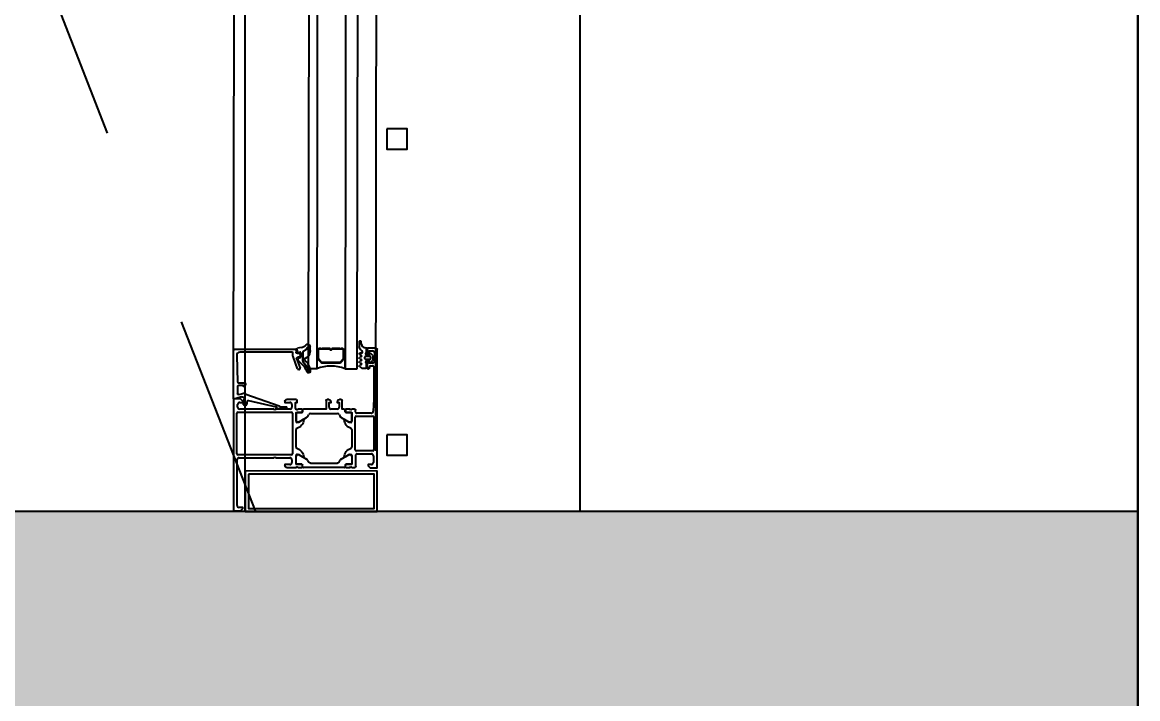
# Model space of a CAD drawing. Header units: metres. Extents: x 493 to 630, y -132 to -15.
# Drawn here: x 570.395 to 570.945, y -86.497 to -86.163 of the extents above; entities that cross this region are included whole.
import ezdxf

# ---------------------------------------------------------------- set-up
doc = ezdxf.new("R2010")
doc.units = ezdxf.units.M
doc.header["$MEASUREMENT"] = 0
doc.header["$PDMODE"] = 3
doc.linetypes.add('HIDDEN2', pattern=[0.1875, 0.125, -0.0625])
for name, color, linetype in [('a_caramida', 2, 'Continuous'), ('a_cote_50', 9, 'Continuous'), ('a_pereti_hasuri', 253, 'Continuous'), ('a_punctat', 40, 'HIDDEN2'), ('a_sticla', 4, 'Continuous'), ('a_tamplarie_ferestre', 6, 'Continuous'), ('a_vederi', 74, 'Continuous'), ('a_vederi subtiri', 124, 'Continuous')]:
    doc.layers.add(name, color=color, linetype=linetype)
doc.styles.get("Standard").update_dxf_attribs({"font": 'ARIALN.TTF'})
doc.dimstyles.new('50 cote', dxfattribs={"dimtxt": 0.09, "dimasz": 0.06, "dimexe": 0, "dimexo": 0, "dimgap": 0.018, "dimtad": 1, "dimdec": 1, "dimlfac": 100, "dimrnd": 0.5, "dimdsep": 46, "dimtxsty": 'Standard', "dimblk": 'OBLIQUE', "dimcen": 0.00045, "dimclrd": 256, "dimclrt": 4, "dimadec": 1, "dimazin": 0, "dimtfac": 1, "dimtdec": 1, "dimtix": 1, "dimtofl": 0, "dimtmove": 0, "dimatfit": 3, "dimldrblk": 'OBLIQUE', "dimfxl": 0, "dimtolj": 1, "dimtzin": 0, "dimarcsym": 0})

# ---------------------------------------------------------------- blocks, each defined once
blk = doc.blocks.new('_Oblique')
at = {"color": 0, "linetype": 'ByBlock', "lineweight": -2}
blk.add_line((-0.5, -0.5), (0.5, 0.5), dxfattribs=at)
blk = doc.blocks.new('*D164')
at = {"layer": 'a_cote_50', "lineweight": -2, "ltscale": 0.3}
blk.add_line((570.1486307733771, -88.56458062453586), (570.1486307733771, -86.40458062453587), dxfattribs=at)
at = {"layer": 'Defpoints', "color": 0, "ltscale": 0.3}
for p in [(570.1486307733771, -86.40458062453587), (570.4403166750778, -86.40458062453587), (570.4403166750778, -88.56458062453586)]:
    blk.add_point(p, dxfattribs=at)
at = {"layer": 'a_cote_50', "lineweight": -2, "ltscale": 0.3, "xscale": 0.06, "yscale": 0.06, "zscale": 0.06}
for p, rotation in [((570.1486307733771, -86.40458062453587), 90), ((570.1486307733771, -88.56458062453586), 270)]:
    blk.add_blockref('_Oblique', p, dxfattribs=dict(at, rotation=rotation))
at = {"layer": 'a_cote_50', "color": 4, "ltscale": 0.3, "insert": (570.0846792044821, -87.48458062453601), "char_height": 0.09, "attachment_point": 5, "rotation": 90}
blk.add_mtext('\\A1;216', dxfattribs=at)
blk = doc.blocks.new('*D165')
at = {"layer": 'a_cote_50', "lineweight": -2, "ltscale": 0.3}
blk.add_line((570.1486307733767, -86.40458062453587), (570.1486307733767, -85.25458062453586), dxfattribs=at)
at = {"layer": 'Defpoints', "color": 0, "ltscale": 0.3}
for p in [(570.1486307733767, -85.25458062453586), (570.4403166750778, -85.25458062453586), (570.4403166750778, -86.40458062453587)]:
    blk.add_point(p, dxfattribs=at)
at = {"layer": 'a_cote_50', "lineweight": -2, "ltscale": 0.3, "xscale": 0.06, "yscale": 0.06, "zscale": 0.06}
for p, rotation in [((570.1486307733767, -85.25458062453586), 90), ((570.1486307733767, -86.40458062453587), 270)]:
    blk.add_blockref('_Oblique', p, dxfattribs=dict(at, rotation=rotation))
at = {"layer": 'a_cote_50', "color": 4, "ltscale": 0.3, "char_height": 0.09, "attachment_point": 5, "rotation": 90}
for s, insert in [('\\A1;115', (570.0846792044816, -85.829580624536)), ('\\A1;80', (570.2125823422715, -85.829580624536))]:
    blk.add_mtext(s, dxfattribs=dict(at, insert=insert))
blk = doc.blocks.new('__4FAFA3F2_FC5C_44BB_A64D_ECB77A95FE74_')
at = {"layer": 'a_vederi subtiri'}
for p, q in [((-124.3562511024065, 71.49999999985448), (-123.2625011026394, 71.49999999985448)), ((-123.2625011026394, 71.49999999985448), (-123.0437511024065, 71.25)), ((-123.0437511024065, 71.25), (-122.8250011026394, 71.49999999985448)), ((-122.8250011026394, 71.49999999985448), (-118.8896831609309, 71.49999999985448)), ((-118.010319044115, 71.49999999985448), (-114.0750011026394, 71.49999999985448)), ((-114.0750011026394, 71.49999999985448), (-113.8562511026394, 71.25)), ((-113.8562511026394, 71.25), (-113.6375011026394, 71.49999999985448)), ((-113.6375011026394, 71.49999999985448), (-112.5437511026394, 71.49999999985448)), ((-125.4500011026394, 66.99999999985448), (-125.4500011026394, 70.99999999988358)), ((-125.4500011026394, 61.49999999988358), (-125.4500011026394, 66.99999999985448)), ((-125.0125011026394, 70.99999999988358), (-125.0125011026394, 66.99999999985448)), ((-125.0125011026394, 66.81066017167177), (-125.0125011026394, 70.74999999985448)), ((-125.0125011026394, 66.99999999985448), (-125.0125011026394, 66.81066017167177)), ((-124.8202899277676, 66.28033008577768), (-123.4547122775111, 64.71966991398949)), ((-123.4547122775111, 64.71966991398949), (-124.8202899277676, 66.28033008577768)), ((-124.6975011024624, 66.81066017167177), (-124.6975011024624, 70.74999999985448)), ((-123.2319736413192, 64.97422835521866), (-124.5975512915757, 66.53488852712326)), ((-124.3562511024065, 71.13999999989755), (-119.0254425092135, 71.13999999989755)), ((-117.8745596958324, 71.13999999989755), (-112.5437511026394, 71.13999999989755)), ((-112.3024509134702, 66.53488852712326), (-113.6680285637267, 64.97422835521866)), ((-113.4452899277676, 64.71966991398949), (-112.0797122775111, 66.28033008577768)), ((-112.0797122775111, 66.28033008577768), (-113.4452899277676, 64.71966991398949)), ((-112.2025011025835, 70.74999999985448), (-112.2025011025835, 66.81066017167177)), ((-111.8875011026394, 66.99999999985448), (-111.8875011026394, 70.99999999988358)), ((-111.8875011026394, 70.74999999985448), (-111.8875011026394, 66.81066017167177)), ((-111.8875011026394, 66.81066017167177), (-111.8875011026394, 66.99999999985448)), ((-111.4500011026394, 70.99999999988358), (-111.4500011026394, 66.99999999985448)), ((-111.4500011026394, 66.99999999985448), (-111.4500011026394, 61.49999999988358)), ((-113.9093287528958, 64.85999999986961), (-122.9906734523829, 64.85999999986961)), ((-122.9906734523829, 64.49999999985448), (-113.9093287528958, 64.49999999985448)), ((-113.9093287528958, 64.49999999985448), (-122.9906734523829, 64.49999999985448))]:
    blk.add_line(p, q, dxfattribs=at)
at = {"layer": 'a_vederi subtiri', "extrusion": (2e-16, 2.000000000000001e-16, -1)}
for centre, radius, start, end in [((124.3060278883204, 70.79394531238358), 0.707838677237907, 356.4405713952564, 85.93127893733272), ((118.4500011026394, 71.76164062495809), 0.5116406250000021, 210.7555134559261, 329.2444865440739), ((112.5939743169583, 70.79394531238358), 0.7078386772379076, 94.06872106266727, 183.5594286047437), ((125.2312511026394, 71.02929687488358), 0.2207031249999999, 352.3718503293429, 187.6281496706571), ((125.2312511026394, 66.97070312485448), 0.2207031249999999, 172.371850329343, 7.628149670657059), ((125.2312511026394, 66.97070312485448), 0.2207031249999999, 172.371850329343, 7.628149670657059), ((124.2048949212767, 66.80336917506065), 0.8076390920070746, 319.6379859252439, 0.5172471456179616), ((124.2048949212767, 66.80336917506065), 0.8076390920070561, 319.6379859252439, 0.5172471456179616), ((124.3301350313704, 70.77285156247672), 0.3680761121636999, 356.4405713952564, 85.93127893733272), ((124.2775458882097, 66.80686885336763), 0.4199723278436767, 319.6379859252439, 0.5172471456179616), ((118.4500011026394, 71.67726562483585), 0.7872656250000108, 223.0350141754325, 316.9649858245675), ((112.5698671741411, 70.77285156247672), 0.3680761121637185, 94.06872106266727, 183.5594286047437), ((112.622456317069, 66.80686885336763), 0.4199723278436483, 179.4827528543821, 220.362014074756), ((112.695107284002, 66.80336917506065), 0.8076390920070647, 179.4827528543821, 220.362014074756), ((112.695107284002, 66.80336917506065), 0.8076390920070755, 179.4827528543821, 220.362014074756), ((111.6687511026394, 71.02929687488358), 0.2207031249999999, 352.3718503293429, 187.6281496706571), ((111.6687511026394, 66.97070312485448), 0.2207031249999999, 172.371850329343, 7.628149670657059), ((111.6687511026394, 66.97070312485448), 0.2207031249999999, 172.371850329343, 7.628149670657059), ((118.4500011026394, 44.30178832099773), 18.56821167883212, 67.85273984560007, 112.1472601544), ((122.9823408846278, 65.11756334116217), 0.617619552900235, 270.7730251426407, 319.8915003898574), ((122.9823408846278, 65.11756334116217), 0.617619552900235, 270.7730251426407, 319.8915003898574), ((122.9863405169453, 65.18113293728675), 0.3211621675081091, 270.7730251426407, 319.8915003898574), ((113.9136616881005, 65.18113293728675), 0.3211621675081109, 220.1084996101426, 269.2269748573593), ((113.917661320651, 65.11756334116217), 0.6176195529002321, 220.1084996101426, 269.2269748573593), ((113.917661320651, 65.11756334116217), 0.6176195529002375, 220.1084996101426, 269.2269748573593)]:
    blk.add_arc(centre, radius, start, end, dxfattribs=at)
blk = doc.blocks.new('tampalrie subsol')
at = {"layer": 'a_punctat', "ltscale": 0.5}
blk.add_lwpolyline([(570.5103300382887, -86.40423409340363), (570.2991693381542, -85.86456076711993, -0.07721391579034764), (570.5005693101019, -85.8302091510322)], format="xyb", dxfattribs=at)
at = {"layer": 'a_sticla'}
for points in [[(570.5365417500075, -86.33421448095751), (570.5372480330961, -85.85465865431166), (570.5412480330892, -85.85465842072114), (570.5405417500006, -86.33421424736721)], [(570.5605417499664, -86.3342130794139), (570.5612480330552, -85.85465725276896), (570.5552480330654, -85.85465760315395), (570.5545417499768, -86.3342134297998)]]:
    blk.add_lwpolyline(points, close=True, dxfattribs=at)
at = {"layer": 'a_tamplarie_ferestre', "extrusion": (-1.499999997442286e-15, 8.759648353318439e-20, -1)}
blk.add_line((570.4995638578658, -86.3490698716951), (570.4995652635376, -86.32499918360296), dxfattribs=at)
for points in [[(-570.5000283426602, -86.32449921255196), (-570.5298328779629, -86.32451033784653)], [(-570.5310439586802, -86.33418148176045), (-570.5288628511246, -86.32819118524029)], [(-570.5303328487635, -86.32501036513739), (-570.530332790366, -86.32601036322777)], [(-570.5308327611662, -86.32651039242583), (-570.5318327573498, -86.32651045082324)], [(-570.5318326405547, -86.32851044700581), (-570.5310766438519, -86.32851040285735)], [(-570.5323327281502, -86.3270104781142), (-570.5323326697527, -86.32801047620549)], [(-570.53060655826, -86.32918143753218), (-570.5323026456874, -86.3338393574061)], [(-570.5318327942769, -86.33451043367305), (-570.5315137551706, -86.33451041504193)], [(-570.5015272657496, -86.34288359986445), (-570.5015270641628, -86.34641109714929)], [(-570.5050584805281, -86.34261518606357), (-570.5044272539205, -86.34298377055157), (-570.5044272884822, -86.34238377017121), (-570.5020272938746, -86.34238363192529)], [(-570.5035162725933, -86.34807739082888), (-570.5008975310443, -86.3487842445949)], [(-570.5021564610071, -86.34689408983834), (-570.5040957461092, -86.34637458028422)], [(-570.5045195405772, -86.35197494888999), (-570.5047712309965, -86.3491305492661)], [(-570.5055576624616, -86.35208381788757), (-570.5046191455303, -86.3520837630804)], [(-570.5236959159101, -86.353894264954), (-570.5204058912595, -86.35389407282426)], [(-570.5255246288418, -86.35349436259006), (-570.5244052789749, -86.35349429696899)]]:
    blk.add_lwpolyline(points, dxfattribs=at)
for points in [[(-570.5288326768148, -86.3280200893245), (-570.5288327649841, -86.32651027563159, -0.4142048407650049), (-570.528332794184, -86.32601024643273), (-570.5025932493054, -86.325999358524, -0.426752481241578), (-570.5010951614055, -86.3275632683108), (-570.5015079155129, -86.34060499304715, -0.4017347394656232), (-570.5020074298318, -86.34108363247836), (-570.504839565803, -86.34108379786849)], [(-570.5055446217497, -86.34676290952476), (-570.5219470845277, -86.35240838248947, -0.1989123673822696), (-570.5233612638791, -86.35299425151325), (-570.5255246580398, -86.35299437785037)], [(-570.5203388017483, -86.35371992288245), (-570.520719566812, -86.35337538362833, -0.4930404387425781), (-570.5207610127991, -86.3530607347964), (-570.5070110142301, -86.35006237957955, -0.637079024899166), (-570.5061593578122, -86.35037231208506), (-570.506055781766, -86.35162742595824)]]:
    blk.add_lwpolyline(points, format="xyb", dxfattribs=at)
at = {"layer": 'a_tamplarie_ferestre', "extrusion": (-2.000510598935577e-16, 2.000116828503526e-16, -1)}
for points in [[(-570.565332949993, -86.32458309862946), (-570.565332874075, -86.32588311693829)], [(-570.5675296299514, -86.38138321336831), (-570.5658296330062, -86.38138311409242), (-570.5658295979672, -86.3819831201952), (-570.5669295322017, -86.38308319053024), (-570.570329533798, -86.38308338908237), (-570.5703329500608, -86.32458339061773)], [(-570.5658328448771, -86.32638311561848), (-570.5663328448763, -86.32638314481736), (-570.566332903274, -86.32538314481863), (-570.5680329002194, -86.32538324409441)], [(-570.5698329792735, -86.32408336142024), (-570.5658329791911, -86.3240831278296)], [(-570.5690328419391, -86.32638330249088), (-570.5690326083467, -86.3303833330016)], [(-570.5653325820886, -86.33088308641155), (-570.5653324185741, -86.33368310471727)], [(-570.5680325498333, -86.33138324408404), (-570.5663325528881, -86.33138314480826), (-570.5663326112856, -86.33038314481044), (-570.5658326112865, -86.33038311561157)], [(-570.5665324155202, -86.33368317479429), (-570.5665324447191, -86.3331831747951)], [(-570.567032473917, -86.33268320399523), (-570.5682324784925, -86.3326832740727)], [(-570.5687324494121, -86.3331833032702), (-570.5687315208897, -86.34908329713974), (-570.5683850520613, -86.35514031236303)], [(-570.5658323893743, -86.33418313391556), (-570.5660323863223, -86.33418314559495)], [(-570.5025633084899, -86.35076999803633), (-570.5040637660122, -86.35077008565943), (-570.5040638010494, -86.35017011007452), (-570.5029638899401, -86.34907007024995), (-570.4995638578663, -86.349069871696), (-570.4995490336502, -86.40422419135999), (-570.5029490352064, -86.40422438991212), (-570.5040490976756, -86.40312447856539), (-570.5040491327146, -86.40252447246294), (-570.5022491222754, -86.40252436734662)], [(-570.5248314495972, -86.35028068322279), (-570.5248314203984, -86.35078068322142), (-570.527331420394, -86.35078082921555)], [(-570.5303315079818, -86.34928106544683), (-570.5258315079932, -86.3492807416217)], [(-570.5300312497691, -86.353781066111), (-570.530031424963, -86.35078104792447), (-570.5308314203844, -86.35078109464226), (-570.5308314711529, -86.34978109464421)], [(-570.5451314632223, -86.34978195762508), (-570.5451312120944, -86.35408226820326), (-570.5340412264508, -86.35408054275311)], [(-570.5464624860731, -86.3492820048356), (-570.5456314924209, -86.34928197919547)], [(-570.5466312705078, -86.35308204063838), (-570.5466314048235, -86.35078202233174), (-570.5476314048204, -86.3507821036176), (-570.547428446215, -86.3500230890784)], [(-570.5508344520686, -86.35002328798114), (-570.5506314048166, -86.35078225592238), (-570.5516314048148, -86.35078231432001), (-570.5516312704992, -86.35308233262666)], [(-570.5526314924086, -86.34928238797912), (-570.5518004987578, -86.34928233945098)], [(-570.5541212303465, -86.35408258456667), (-570.5531312120985, -86.35408242785073), (-570.5531314632085, -86.34978242480636)], [(-570.5011622872656, -86.37606998118386), (-570.5011634552188, -86.35606998026472)], [(-570.5015631818031, -86.35306998834383), (-570.501563257723, -86.3517699395185)], [(-570.5016634844168, -86.35557000946486), (-570.528131143132, -86.3555809398936)], [(-570.5193312276928, -86.35408041073825), (-570.5025631310331, -86.3540700467411)], [(-570.5273312276789, -86.35408087791953), (-570.520331227691, -86.35408046913588)], [(-570.5283313619947, -86.35178088749265), (-570.5283312860748, -86.35308093631798)], [(-570.5286311139323, -86.35608096909121), (-570.5286299459792, -86.37608097001035)], [(-570.5303307552247, -86.36008093102376), (-570.5303309988801, -86.35578090555796)], [(-570.5304510058872, -86.35566091235754), (-570.5332110037095, -86.35566107353489)], [(-570.5310578693001, -86.35428097447632), (-570.5306042753007, -86.35428094798752)], [(-570.5332410635758, -86.35569079273094), (-570.5308410652392, -86.35569021673942)], [(-570.5332110959762, -86.3540810992188), (-570.5313310849795, -86.35408098943051)], [(-570.5335110212284, -86.35536109105502), (-570.5335110784565, -86.35438111673798)], [(-570.5335411756114, -86.35458049190848), (-570.5335410940795, -86.35539082323785)], [(-570.5506312121029, -86.35408228185659), (-570.547631212108, -86.3540821066637)], [(-570.5546210979701, -86.3553929667352), (-570.554621179502, -86.35458263540605)], [(-570.5546512117616, -86.35438247298376), (-570.5546511545333, -86.35536244730079)], [(-570.5573210658674, -86.35569290932963), (-570.5549210674633, -86.35569299723889)], [(-570.5549511370136, -86.35566246481997), (-570.5577111350087, -86.35566262599733)], [(-570.556831240277, -86.3540826002916), (-570.5549512292803, -86.35408249050343)], [(-570.5575580265962, -86.3542826437347), (-570.557104432597, -86.3542826172459)], [(-570.5578311280008, -86.35578263300513), (-570.5578308768894, -86.36008265867818)], [(-570.5592312287988, -86.3540827404453), (-570.5578312272753, -86.35408265868855)], [(-570.5597311412014, -86.35558276964198), (-570.5597311995991, -86.35458276964371)], [(-570.5673866219381, -86.35608321670455), (-570.5602311120017, -86.35608279883948)], [(-570.5303410157828, -86.35619016451213), (-570.5303406614087, -86.35966670599205)], [(-570.5339353221656, -86.35919289689267), (-570.531530722972, -86.36058100110054), (-570.5308307183957, -86.36058096022194)], [(-570.5318710433296, -86.3603658036109), (-570.5355029656109, -86.3582694049733)], [(-570.5341253229474, -86.35935196560516), (-570.5341307955775, -86.35931165220293)], [(-570.5360775181807, -86.35767449977644), (-570.536573382381, -86.35679132010253)], [(-570.5374454492924, -86.3562808879191), (-570.5507165600958, -86.35628223737788)], [(-570.5515885231837, -86.35679284690085), (-570.5520842077634, -86.3576761273994)], [(-570.5526586393366, -86.35827114942961), (-570.5562901352027, -86.3603682866399)], [(-570.5573308476914, -86.36058262947884), (-570.5566308476925, -86.36058258860047), (-570.5542381080498, -86.3592009534099)], [(-570.5578206592661, -86.35966950026605), (-570.5578210136401, -86.3561929587859)], [(-570.5595300580579, -86.37418274591428), (-570.5595310040997, -86.35798275185508)], [(-570.5600310332975, -86.35748278105441), (-570.5682310227213, -86.35748325991452)], [(-570.5687309935216, -86.35798328911292), (-570.5687300474799, -86.37418328317213)], [(-570.530330009191, -86.3728559936308), (-570.5303305191633, -86.3641232420795)], [(-570.5578307729961, -86.36408270019061), (-570.5578302590831, -86.37288293522752)], [(-570.5281299167812, -86.37658094081056), (-570.501662258066, -86.37657001038181)], [(-570.5022621536824, -86.37807006067592), (-570.5193298261472, -86.37808044216754)], [(-570.5203298261455, -86.37808050056518), (-570.5273298261334, -86.37808090934882)], [(-570.5303295155687, -86.38118109588746), (-570.5303297741269, -86.37688122491775)], [(-570.5303396753496, -86.38076105576434), (-570.5303398777876, -86.37729451427222)], [(-570.5308297956955, -86.37638125411652), (-570.5315298002718, -86.37638129499513), (-570.5339235432763, -86.37776350501579)], [(-570.5318703716014, -86.37659566164828), (-570.5355019582414, -86.37869264166287)], [(-570.5526576280265, -86.3786936435138), (-570.5562894595591, -86.37659708766571)], [(-570.5542370239962, -86.37776426236874), (-570.5566299249911, -86.3763829066485), (-570.55732992499, -86.37638294752688)], [(-570.5578198717401, -86.37729611903947), (-570.5578196687181, -86.38077266053156)], [(-570.5578298957902, -86.37688297672494), (-570.557829644698, -86.38118267259247)], [(-570.5598295746189, -86.38238276370524), (-570.5598299133246, -86.37658277592234)], [(-570.5682300182821, -86.374683253972), (-570.5600300288583, -86.37468277511189)], [(-570.5603299425226, -86.37608280512214), (-570.5675299394584, -86.37608322558506)], [(-570.5685298811782, -86.37708328398051), (-570.5685296884667, -86.38038327176812)], [(-570.5012491806748, -86.40152431085792), (-570.5012620952865, -86.37907000227611)], [(-570.5273296334219, -86.38138089522889), (-570.5248296334262, -86.38138074923475), (-570.5248296042274, -86.38188074923394)], [(-570.525829545828, -86.38288080762939), (-570.5303295534497, -86.38288107041924)], [(-570.528329767734, -86.37908096774427), (-570.5283296918177, -86.38038095553557)], [(-570.5332096437115, -86.38130126428874), (-570.5304495085604, -86.38130110310331)], [(-570.5306027541288, -86.3826810853731), (-570.531056348128, -86.3826811118619)], [(-570.5332396425813, -86.38127089178309), (-570.5308396441831, -86.38127108357938)], [(-570.5313295404474, -86.3828811288162), (-570.5332095514448, -86.38288123860448)], [(-570.5335095689636, -86.38258125612484), (-570.5335096261917, -86.38160128180667)], [(-570.5335395777399, -86.38238124063403), (-570.5335396250614, -86.38157090930193)], [(-570.5541195485056, -86.38288244245692), (-570.5340395485402, -86.38288126983198)], [(-570.5360764155705, -86.37928763882738), (-570.5365780422096, -86.3801814170694)], [(-570.5374440390092, -86.3806814696425), (-570.5507153149863, -86.38068224465385)], [(-570.5515813701837, -86.38018229322861), (-570.5520831012086, -86.37928857358034)], [(-570.554619625025, -86.3815721403245), (-570.5546195777035, -86.3823824716566)], [(-570.5546488094946, -86.38160248684042), (-570.5546487522663, -86.38258246115745)], [(-570.5573196409032, -86.38127262994911), (-570.5549196425438, -86.38127215784428)], [(-570.5549487347466, -86.38288247867652), (-570.5568287457432, -86.38288258846481)], [(-570.5577096376906, -86.38130266558474), (-570.5549488270133, -86.38130250435987)], [(-570.5571019614224, -86.38268260341968), (-570.5575555554217, -86.38268262990849)], [(-570.5578287327415, -86.38288264686165), (-570.559329545421, -86.38288273450556)]]:
    blk.add_lwpolyline(points, dxfattribs=at)
at = {"layer": 'a_tamplarie_ferestre'}
for points in [[(570.5053427037266, -86.38456744538954), (570.5053415357735, -86.40456744535587), (570.5703166750775, -86.40458062453584), (570.5703178430306, -86.38458062456951)], [(570.5068426161275, -86.38606753298384), (570.5068416233674, -86.40306753295468), (570.5688167626765, -86.40308053694164), (570.5688177554367, -86.38608053697081)]]:
    blk.add_lwpolyline(points, close=True, dxfattribs=at)
for centre, radius, start, end in [((570.5000652643587, -86.32499921553122), 0.0005000008220376725, 89.99687461887557, 179.9963412953234), ((570.5293326768139, -86.32802011852337), 0.0004999999999882194, 179.9966540607919, 200.0069078348657), ((570.5298328406001, -86.3250103460089), 0.0005000081636808578, 359.9978080902264, 89.9957185978821), ((570.5318326619947, -86.32801043924636), 0.0005000077593987788, 269.9975432034351, 359.9957649189554), ((570.5318327239765, -86.3270104549969), 0.0005000041742330563, 359.9973509517598, 89.99617573631049), ((570.5680327987129, -86.32638328731551), 0.001000043226228888, 359.999130572369, 89.99418436914158), ((570.5318328234756, -86.33401043367385), 0.0004999999999881739, 269.996654060795, 20.00807251214863), ((570.5670324474589, -86.33318320673541), 0.0005000027408632843, 89.9969681420429, 179.9963399925682), ((570.5680326555494, -86.33038329129161), 0.000999952798118541, 269.9939426298858, 359.9976101007222), ((570.5682324530526, -86.33318327043244), 0.0004999963606570515, 359.9962370227972, 89.99708476468832), ((570.5315137843694, -86.33401041504274), 0.0004999999999881392, 200.0069078348657, 269.996654060795), ((570.5047155385503, -86.3418828690167), 0.0008086392632466715, 295.0935583404191, 81.17727811621371), ((570.5044838849308, -86.3478234931346), 0.001500000063743287, 44.99586189001908, 104.9964503988248), ((570.5016634579587, -86.35607001220504), 0.0005000027408632962, 89.9969681420429, 179.9963399925682), ((570.5025632366134, -86.35306999193656), 0.001000054809777459, 179.9997941958667, 269.993951058712), ((570.5025633440432, -86.35177008436645), 0.001000086330796236, 90.00203690848755, 179.9917015066318), ((570.5046191513701, -86.35198376308134), 9.99999999976363e-05, 174.9432783553971, 269.996654060795), ((570.5055576901915, -86.35158382130626), 0.0004999965822622361, 269.9968223621076, 354.9968851410113), ((570.5198312583414, -86.35355560059693), 0.0007248836686813677, 226.3850773294907, 313.6082307920992), ((570.5204058970994, -86.3537940728252), 9.9999999997635e-05, 132.1407000275392, 269.996654060795), ((570.523701698389, -86.35357560832554), 0.0003187090900802912, 268.9604004864516, 329.2428055809871), ((570.525540176259, -86.35324437112732), 0.0002504744573857769, 266.4412562264918, 93.55205189509684), ((570.5273312272825, -86.35308081911992), 0.001000058799433805, 270.0000227251867, 359.9932853964017), ((570.527331274594, -86.35178091660615), 0.001000087401268234, 0.001667948667589418, 89.99164699283678), ((570.5281311111921, -86.35608094263355), 0.0005000027408633034, 359.9969681290153, 89.99633997954395), ((570.5303312497385, -86.35378093107173), 0.0002999999999929288, 180.025790468654, 269.9710163848052), ((570.5304509988795, -86.35578091235803), 0.0001199999999971626, 89.9966540607951, 179.9967534089034), ((570.5305986231763, -86.35400211021025), 0.0002788950563208143, 196.4165304716754, 271.1612434365329), ((570.5310635462452, -86.35400210671142), 0.0002789255417305544, 268.8337839861233, 343.5720595027291), ((570.5332410940811, -86.35539079273249), 0.0002999999999929101, 269.9941739405862, 359.9941739405894), ((570.5476313881638, -86.35308198902183), 0.001000117657443958, 180.002957064032, 269.9899139245604), ((570.5506312962812, -86.35308230764181), 0.0009999742183944547, 269.9951768145659, 359.998568440015), ((570.5549210979684, -86.35539299724033), 0.0002999999999929065, 179.9941739405895, 269.9941739405862), ((570.5570987882228, -86.35400374882025), 0.0002789255417305512, 196.4212486188582, 271.1595241354652), ((570.5575637112877, -86.35400380661989), 0.0002788950563208455, 268.832064685055, 343.5767776499075), ((570.5577111280011, -86.35578262599736), 0.0001199999999971633, 359.9966540607919, 89.9966540607951), ((570.5602311412006, -86.35558279884074), 0.0004999999999881836, 179.9966540607919, 269.996654060795), ((570.5673866920462, -86.35508322591605), 0.0009999907912387554, 269.9959830702153, 356.7273782432525), ((570.5308307423406, -86.36008097310437), 0.0004999871177621113, 179.9951778307084, 269.9972560248867), ((570.5374453476085, -86.35728088791407), 0.0009999999999763505, 89.99417394058617, 150.6878209597054), ((570.5507164584119, -86.35728223737252), 0.0009999999999763557, 29.30052692505999, 89.99417394058617), ((570.5573308768903, -86.36008262947931), 0.0004999999999881765, 269.996654060795, 359.9966540607919), ((570.5600310040987, -86.35798278105395), 0.0004999999999881836, 89.9966540607951, 179.9966540607919), ((570.5682309935225, -86.35798325991405), 0.0004999999999881765, 359.9966540607919, 89.9966540607951), ((570.5308305191624, -86.36412327127826), 0.0004999999999879989, 107.2862067725164, 179.9966540607919), ((570.557330772997, -86.36408267099185), 0.0004999999999882074, 359.9966540607919, 72.24965635785954), ((570.5016622900058, -86.37607000764243), 0.0005000027408632962, 179.9969681290154, 269.9963399795439), ((570.5022621013538, -86.37907006674416), 0.001000006069137505, 89.9970017922097, 179.9963063293739), ((570.5198297954889, -86.37860544715821), 0.0007249824704847862, 46.39251566009089, 133.6007924614944), ((570.5273297988083, -86.37908087827785), 0.0009999689290966405, 359.9948737415891, 89.9984343734776), ((570.5281299432393, -86.37608093807094), 0.0005000027408632892, 269.9969681420429, 359.9963399925682), ((570.5308297612444, -86.37688124123363), 0.00049998711776212, 89.99605209669976, 179.998130290873), ((570.5308300091901, -86.37285602282955), 0.000499999999988166, 179.9966540607919, 253.042252196781), ((570.5313296875499, -86.37743688272408), 0.0009999960709008262, 57.26963796107185, 171.8150460083559), ((570.5568300453563, -86.37743837188523), 0.00099999607090083, 8.178262113238299, 122.7236701605107), ((570.5573298957911, -86.37688294752607), 0.0004999999999881703, 359.9966540607919, 89.9966540607951), ((570.557330259084, -86.37288290602876), 0.0004999999999883186, 287.7436517637245, 359.9966540607919), ((570.560030058057, -86.37418277511316), 0.0004999999999881765, 179.9966540607919, 269.996654060795), ((570.5603299096847, -86.37658280148187), 0.0004999963606447851, 89.99623701628668, 179.9970710987863), ((570.5675298612684, -86.37708324549229), 0.001000019910524333, 359.9977948053543, 89.99552013615471), ((570.5682300474808, -86.37418325397326), 0.0004999999999881765, 269.996654060795, 359.9966540607919), ((570.5273296730056, -86.38038087641442), 0.001000018815337834, 269.9977320711777, 359.9954667818121), ((570.5304495155681, -86.38118110310293), 0.0001199999999971598, 179.9965547126803, 269.996654060795), ((570.5305970694374, -86.38295992248871), 0.0002788950563208237, 88.83206468505499, 163.5767776499074), ((570.5308446709812, -86.38076608789461), 0.000505020702843156, 179.4290836155152, 269.4296885795371), ((570.5310619925018, -86.382959980288), 0.0002789255417305549, 16.4212486188584, 91.15952413546516), ((570.5340395750601, -86.3823812725116), 0.0004999973210933301, 179.9963470795565, 269.9969610420271), ((570.534751882459, -86.37999163601265), 0.001499999999964502, 27.99090869733454, 59.99665746027809), ((570.5534075520874, -86.37999272545997), 0.001499999999964521, 119.9966506613033, 152.002399424259), ((570.5541195803833, -86.38238244513676), 0.0004999973210861573, 269.9963470795597, 359.9969610420271), ((570.5570962844777, -86.38296147118402), 0.0002789255417305552, 88.83378398612328, 163.5720595027292), ((570.5573196727414, -86.38077263397261), 0.0004999959774337581, 269.996351580579, 359.9969565410078), ((570.5575612075462, -86.38296146768508), 0.0002788950563208394, 16.41653047167541, 91.16124343653291), ((570.5577096446982, -86.3811826655847), 0.0001199999999971633, 269.996654060795, 359.9966540607919), ((570.567529719451, -86.38038324435698), 0.0009999690159288553, 269.9948718916832, 359.9984294034665), ((570.5022492366362, -86.40152431139236), 0.001000055961707848, 179.9999694424959, 269.9934479672237)]:
    blk.add_arc(centre, radius, start, end, dxfattribs=at)
at = {"layer": 'a_tamplarie_ferestre', "extrusion": (-1.499999997442286e-15, 8.759648353318439e-20, -1)}
for centre, radius, start, end in [((-570.5308327884019, -86.32601039439012), 0.0004999980369683451, 270.0031209932885, 0.003570885948534906), ((-570.5310769888737, -86.32901081841217), 0.0005004156736208125, 340.0649443663378, 89.96049625109201), ((-570.5020272618691, -86.34288362804435), 0.0004999961203540095, 0.003229212342277275, 90.00366757155089), ((-570.5010269687122, -86.34926727383132), 0.0005000713486215686, 23.24294631287661, 74.9988518943702), ((-570.5020270811515, -86.3464111013889), 0.0005000169887408081, 255.0040409741453, 0.0004858036924438615), ((-570.5037750388422, -86.3490433335867), 0.00100000269142326, 75.00317298767375, 185.0034337215011), ((-570.5244052496625, -86.3539942969683), 0.0004999999999885264, 30.75719441901288, 90.003358943151)]:
    blk.add_arc(centre, radius, start, end, dxfattribs=at)
at = {"layer": 'a_tamplarie_ferestre', "extrusion": (-2.000510598935577e-16, 2.000116828503526e-16, -1)}
for centre, radius, start, end in [((-570.5658328233026, -86.32588316638876), 0.0004999492300512523, 269.9975274957672, 0.00566721446853782), ((-570.5658329463531, -86.32458312418865), 0.0004999963606447728, 0.002928901213709259, 90.00376298371333), ((-570.5698329537051, -86.32458335777622), 0.0004999963568365368, 90.00292996295923, 180.0037634201393), ((-570.5658324047724, -86.33368314771556), 0.0004999862001939582, 270.0017645311861, 0.004927353746618298), ((-570.5658326308205, -86.3308831643491), 0.0005000487381371208, 0.008930095150151958, 89.99776177674838), ((-570.566032428402, -86.3336831584783), 0.0004999871185779335, 180.001869787292, 270.0048220976336), ((-570.5258315370604, -86.35028082909608), 0.001000087474370509, 0.008357195517965654, 89.9983346828914), ((-570.530331501896, -86.34978103470647), 0.0004999692599016981, 90.00069737926573, 180.0068687716492), ((-570.5456314855321, -86.34978200150718), 0.000500022311629201, 0.005028271678375639, 90.00078935378268), ((-570.5464618130216, -86.35028296062879), 0.001000956019629054, 90.038526174606, 164.9522860350736), ((-570.5518012303119, -86.35028353204441), 0.00100119286071296, 15.06614586647675, 89.95813497158201), ((-570.5526314335309, -86.3497824176533), 0.0005000296776441325, 90.00674649178893, 180.0008196428408), ((-570.530841011758, -86.35619021271387), 0.0004999959774337529, 0.005523579193549463, 90.00612853963102), ((-570.5332110212288, -86.35536107353576), 0.0002999999999929137, 180.0033459392078, 270.0033459392048), ((-570.533211078457, -86.35438109921873), 0.0002999999999929102, 90.0033459392049, 180.0033459392078), ((-570.5340411756088, -86.3545805427506), 0.0004999999999881799, 0.005826059410571355, 90.00582605941383), ((-570.5541211795046, -86.35458258456404), 0.0004999999999881746, 90.00582605941383, 180.0058260594103), ((-570.5549511545328, -86.35536246482016), 0.0002999999999929013, 270.0033459392048, 0.003345939208167908), ((-570.5549512117611, -86.35438249050313), 0.0002999999999929066, 0.003345939208167908, 90.0033459392049), ((-570.5573210176656, -86.35619290530465), 0.0004999959774337601, 90.00552357920007, 180.0061285396275), ((-570.5592311995999, -86.35458274044484), 0.0004999999999881747, 90.0033459392049, 180.0033459392078), ((-570.531330493949, -86.35952449599236), 0.0009999960709008255, 237.2788099593602, 351.8242180074002), ((-570.529219076448, -86.35894513416375), 0.004923085062686921, 184.7401855316062, 252.7137932274836), ((-570.5339920001098, -86.35931985801884), 0.0001390378262387835, 65.94307565621567, 176.6165183608196), ((-570.5347530977833, -86.35697029056692), 0.00149999999996451, 208.0000806928282, 240.0058294605113), ((-570.553408771347, -86.3569721875489), 0.001499999999964529, 300.0058226591897, 332.0115714229587), ((-570.5541690411724, -86.35932056461937), 0.000138119784645033, 354.3807684002111, 120.0033459367246), ((-570.5590075580585, -86.35884450415043), 0.004999999999881793, 287.7503436421405, 354.3807684002111), ((-570.5568308556672, -86.35952708896914), 0.000999996070900831, 188.1874341082414, 302.7328421595656), ((-570.5292602923234, -86.37800390992803), 0.004881891175918552, 106.9577478032191, 175.6636939936709), ((-570.5339919000212, -86.3776451232375), 0.0001366999999967652, 175.6636939936709, 300.0032644694385), ((-570.5541679710891, -86.37764464309399), 0.0001381197846450354, 240.003345941688, 5.625923478192003), ((-570.5590064323408, -86.3781212686753), 0.004999999999881607, 5.625923478192003, 72.2563482362754), ((-570.5258296385929, -86.38188077326689), 0.001000034366135351, 270.0053148713027, 0.001377007111063604), ((-570.533209568964, -86.38258123860558), 0.0002999999999929173, 180.0033459392078, 270.0033459392048), ((-570.5332096261923, -86.38160126428741), 0.0002999999999929173, 90.0033459392049, 180.0033459392078), ((-570.5332396250619, -86.38157089178256), 0.0002999999999929173, 90.0033459392049, 180.0033459392078), ((-570.5374440982013, -86.37968146923552), 0.001000000408674854, 270.0033914542147, 330.0034647395355), ((-570.5507153725895, -86.37968224424688), 0.001000000408674858, 210.0032271388762, 270.0033004241951), ((-570.5549196250245, -86.38157215784375), 0.0002999999999929082, 0.003345939208167908, 90.0033459392049), ((-570.5549487522658, -86.38258247867671), 0.0002999999999929066, 270.0033459392048, 0.003345939208167908), ((-570.5549488094941, -86.38160250435968), 0.0002999999999929064, 0.003345939208167908, 90.0033459392049), ((-570.5593295884189, -86.3823827483067), 0.0004999862001939236, 180.001764524672, 270.0049273472263)]:
    blk.add_arc(centre, radius, start, end, dxfattribs=at)
at = {"layer": 'a_vederi subtiri'}
for points in [[(570.4995510552058, -86.34412519198989), (570.500370832743, -85.86270967221236), (570.445241581936, -85.86271042162099), (570.445242950829, -85.963411174697), (570.452568446727, -85.96341107511643), (570.4525673439846, -85.88228932511657), (570.5002418480815, -85.88228867704476)], [(570.5702415331125, -85.86915714249113), (570.5695526090394, -86.3746209556248)], [(570.5307900428218, -86.32445473068643), (570.5310605869564, -86.32584776076536)], [(570.5329465150762, -86.32366089635096), (570.5310168271919, -86.3240979607838)], [(570.5313974306471, -86.32608756191226), (570.5322952289224, -86.3259740746312)], [(570.5326328514013, -86.32627172371647), (570.5326327232008, -86.32846702781379)], [(570.5337328886524, -86.33026752170159), (570.5337331238393, -86.32624018452034)], [(570.5337381238394, -86.32624018481229), (570.5337378886522, -86.33026752199353)], [(570.536787810721, -86.32314889780608), (570.5372796839968, -86.32312551535895)], [(570.5372846839969, -86.3231255156509), (570.536792810721, -86.32314889809814)], [(570.5372882444415, -86.32524158461743), (570.5372877574581, -86.32318156662828)], [(570.5312326212048, -86.32939667641543), (570.5312326062942, -86.3296520048439)], [(570.5324353119773, -86.32874892436465), (570.5314301248185, -86.32911471284868)], [(570.5354856699087, -86.33296226541054), (570.5339343805222, -86.33086956412617)], [(570.5339393805222, -86.33086956441812), (570.5354906699085, -86.33296226570249)]]:
    blk.add_lwpolyline(points, dxfattribs=at)
at = {"layer": 'a_vederi subtiri', "extrusion": (-3.000510597230432e-16, 2.000175226159303e-16, -1)}
for points in [[(-570.5615370303324, -86.32079407694064), (-570.5615368902922, -86.32319212177632)], [(-570.5625147657482, -86.32187788027196), (-570.5623880428641, -86.32080212163785)], [(-570.5624629941631, -86.32820797700279), (-570.5618027978281, -86.32846090114063)], [(-570.5618038462103, -86.32720831219515), (-570.5624630377849, -86.32746093968265)], [(-570.5626338379268, -86.32643484200108), (-570.5619470130396, -86.32643480189213)], [(-570.5623100188786, -86.32495671352163), (-570.5629681788087, -86.32556355452428)], [(-570.5642328382498, -86.32913494738355), (-570.5642328732897, -86.3285349263846)], [(-570.5655331359151, -86.3239350263091), (-570.5645687816556, -86.32385739896873)], [(-570.5647329024875, -86.32803495558417), (-570.5666328864843, -86.32803506653877)], [(-570.5663415851055, -86.32723504652611), (-570.5650329492054, -86.32723497010491)], [(-570.565033007603, -86.32623497010664), (-570.5650331185573, -86.32433499110996), (-570.5659331065557, -86.32433504366705)], [(-570.5671328572846, -86.32853509573684), (-570.5671328222448, -86.32913511673578)], [(-570.568186455333, -86.32766216333167), (-570.5671452070756, -86.32662078945467)], [(-570.5683327849085, -86.32965462803318), (-570.5683328806167, -86.32801572459485)], [(-570.5617190595374, -86.33317215516345), (-570.5627325727854, -86.3338348267794), (-570.564732560782, -86.33383494357409)], [(-570.5624627409952, -86.33220796950073), (-570.5617948570928, -86.33246383876761)], [(-570.5618026374088, -86.3312079384506), (-570.5624627846205, -86.33146093217923)], [(-570.5624628773635, -86.33020797701559), (-570.5618026810341, -86.3304609011291)], [(-570.5618027541984, -86.32920793846043), (-570.5624629209888, -86.32946093969409)], [(-570.5666327930469, -86.32963508753599), (-570.5647328090502, -86.32963497658139)], [(-570.565032581301, -86.33353495809413), (-570.5650327039345, -86.3314349820977)], [(-570.5650327623323, -86.33043498209943), (-570.5663413954353, -86.33043505852052)], [(-570.5671449634547, -86.33104940944796), (-570.5681863183314, -86.33000817219252)]]:
    blk.add_lwpolyline(points, dxfattribs=at)
at = {"layer": 'a_vederi subtiri'}
for centre, radius, start, end in [((570.5318175391245, -86.31871110308148), 0.005076912458413897, 282.8485381440077, 313.5553661726812), ((570.5647493152828, -86.32161465341702), 0.002249999999946794, 186.7184020092105, 265.3978017331684), ((570.5323328514019, -86.32627170619722), 0.0002999999999929075, 359.9966540607919, 97.20433315951763), ((570.5323327232013, -86.32846701029453), 0.000299999999992913, 289.9964906635411, 359.9966540607919), ((570.5347331238377, -86.32624024291798), 0.0009999999999763516, 111.3931057410866, 179.9966540607919), ((570.532414286247, -86.32182173276536), 0.003999999999905443, 299.3253478394699, 332.276350215008), ((570.5368352946422, -86.32414776980866), 0.0009999999999763377, 92.72165169862187, 152.2763502150081), ((570.5623198943124, -86.32783444998532), 0.0003999999999905415, 290.9620570533791, 69.03125159199192), ((570.5626333625491, -86.32593486719841), 0.0004999750288193881, 270.0544770131235, 47.95871104460931), ((570.564733015914, -86.32853509822533), 0.000500142653954159, 90.01299401138391, 179.9803141167215), ((570.5650334725908, -86.3267349701346), 0.0005000002442085207, 90.0532836561976, 269.9400244653874), ((570.5663416026248, -86.32693504652664), 0.0002999999999929062, 269.996654060795, 9.73630074139797), ((570.5666326785055, -86.3285352452971), 0.0005001788015072355, 0.0171322265119739, 89.97617590159122), ((570.5213188108571, -86.34307354495459), 0.0163409220760644, 26.73601035769602, 46.44552043848149), ((570.5347328886505, -86.33026758009922), 0.0009999999999763568, 179.9966540607919, 217.0121256587971), ((570.5349488858096, -86.3296360434305), 0.0004762922707111376, 107.9127185743243, 231.4281319476974), ((570.5305745871375, -86.33657346395765), 0.006099887101392956, 3.394160971812807, 36.29982170275136), ((570.562319641148, -86.33183444248189), 0.0003999999999905423, 290.9620565349721, 69.03125159199192), ((570.5623197775162, -86.32983444999675), 0.0003999999999905419, 290.9620565349721, 69.03125159199192), ((570.5647328355233, -86.32913497930784), 0.0004999972743997995, 179.9963417317464, 269.9969663930941), ((570.5650332270094, -86.33093498212739), 0.0005000002439016094, 90.05324806165659, 269.9400600599325), ((570.5663413779159, -86.33073505851999), 0.0002999999999929057, 350.2586873261778, 89.9966540607951), ((570.5666326508242, -86.32913491609534), 0.0005001714608795215, 270.0162919330731, 359.977016191775)]:
    blk.add_arc(centre, radius, start, end, dxfattribs=at)
at = {"layer": 'a_vederi subtiri', "extrusion": (-6.273976574179546e-20, 3.660225695000974e-24, -1)}
for centre, radius, start, end in [((-570.5361259558861, -86.32321688785558), 0.001157340695964785, 45.57262524842047, 175.4717634524152), ((-570.5310830970946, -86.32439054974478), 0.0002999999999930683, 347.6468600304441, 77.23811925112527), ((-570.531355084353, -86.32579056563057), 0.0002999999999928998, 261.8853530985842, 349.0092538810941), ((-570.5347381238375, -86.32624024320992), 0.0009999999999763508, 0.003345939208167908, 68.6068942589134), ((-570.532409286247, -86.32182173247341), 0.003999999999905444, 207.7236497849917, 240.6746521605301), ((-570.5331131759333, -86.32540886269524), 0.004134773588893481, 186.3602100411622, 245.886888367188), ((-570.5368402946422, -86.32414777010061), 0.0009999999999763388, 27.72364978499198, 87.27834830137813), ((-570.5342882445253, -86.32524229381025), 0.002999999999929044, 179.9864554116795, 192.0171619865839), ((-570.5361309558862, -86.32321688814753), 0.001157340695964786, 175.4717634524152, 178.2510869160334), ((-570.5315326062937, -86.32965202236315), 0.0002999999999929002, 320.9951183573954, 0.003345939208167908), ((-570.5315326689085, -86.32939669393753), 0.0003000477042415295, 0.003345939208167908, 70.01590424716768), ((-570.5429560989345, -86.32039984878307), 0.015000302720351, 313.7752214921442, 320.9951183573954), ((-570.5347378886506, -86.33026758039117), 0.000999999999976361, 322.9878743412027, 0.003345939208167908), ((-570.5302940310878, -86.33547295478323), 0.006989443233497909, 128.5718680523026, 180.3359823507256), ((-570.5305696679133, -86.33657340433038), 0.00609978687464317, 143.7001782972486, 176.6058390281872), ((-570.5365803619949, -86.33551875362437), 0.0006979315997486337, 263.5508238028099, 343.0621901702649), ((-570.5365853739565, -86.33551874261744), 0.0006979967121983896, 179.6058208887444, 263.5508238028099)]:
    blk.add_arc(centre, radius, start, end, dxfattribs=at)
at = {"layer": 'a_vederi subtiri', "extrusion": (-3.000510597230432e-16, 2.000175226159303e-16, -1)}
for centre, radius, start, end in [((-570.5619625600848, -86.32079561475783), 0.0004255325310577661, 0.207059651222375, 180.8761522804336), ((-570.5619469896806, -86.32683480189147), 0.0003999999999905411, 290.9687480626394, 90.0033459392049), ((-570.5639368902881, -86.3231922619307), 0.002399999999943251, 312.6768819794854, 0.003345939208167908), ((-570.5619458976755, -86.32883442815924), 0.0003999999999905419, 290.9687491071605, 69.03794346502787), ((-570.5655337767829, -86.32433435615943), 0.0003993303646181676, 89.90804847320447, 180.098643405202), ((-570.5669332567082, -86.32683352739494), 0.0003003004985533637, 350.2636992586021, 134.8937466569716), ((-570.5678328806175, -86.32801569539598), 0.0004999999999881721, 135.0034559611744, 180.0033459392078), ((-570.56193795694, -86.33283736578622), 0.0003999999999905419, 303.1781107679416, 69.03794346502787), ((-570.5619457808814, -86.33083442814771), 0.0003999999999905411, 290.9687484080081, 69.03794346502787), ((-570.564733779655, -86.33353614206843), 0.0002988039917129592, 179.7729718800788, 270.2337199950732), ((-570.5669330354672, -86.33083663152618), 0.0003003130297155874, 225.114661888908, 9.741312673822172), ((-570.5678327849095, -86.32965459883431), 0.0004999999999881796, 180.0033459392078, 225.003235967897)]:
    blk.add_arc(centre, radius, start, end, dxfattribs=at)
at = {"xscale": -0.001000000000008328, "yscale": 0.001000000000008328, "zscale": 0.001000000000008328, "rotation": 0.003345939206580439}
blk.add_blockref('__4FAFA3F2_FC5C_44BB_A64D_ECB77A95FE74_', (570.4290953405424, -86.39572075568107), dxfattribs=at)
blk = doc.blocks.new('*D1060')
at = {"layer": 'a_cote_50', "lineweight": -2, "ltscale": 0.3}
blk.add_line((14.38855641528608, -59.5343561292316), (14.38855641528608, -60.6843561292316), dxfattribs=at)
at = {"layer": 'Defpoints', "color": 0, "ltscale": 0.3}
for p in [(13.87822828924323, -59.5343561292316), (13.87822828924323, -60.6843561292316), (14.38855641528608, -60.6843561292316)]:
    blk.add_point(p, dxfattribs=at)
at = {"layer": 'a_cote_50', "lineweight": -2, "ltscale": 0.3, "xscale": 0.06, "yscale": 0.06, "zscale": 0.06}
for p, rotation in [((14.38855641528608, -59.5343561292316), 90), ((14.38855641528608, -60.6843561292316), 270)]:
    blk.add_blockref('_Oblique', p, dxfattribs=dict(at, rotation=rotation))
at = {"layer": 'a_cote_50', "color": 4, "ltscale": 0.3, "insert": (14.32460484639111, -60.10935612923159), "char_height": 0.09, "attachment_point": 5, "rotation": 90}
blk.add_mtext('\\A1;115', dxfattribs=at)
blk = doc.blocks.new('*D1061')
at = {"layer": 'a_cote_50', "lineweight": -2, "ltscale": 0.3}
blk.add_line((14.38855641528631, -60.6843561292316), (14.38855641528631, -63.40090188564227), dxfattribs=at)
at = {"layer": 'Defpoints', "color": 0, "ltscale": 0.3}
for p in [(13.87822828924323, -60.6843561292316), (13.87822828924323, -63.40090188564227), (14.38855641528631, -63.40090188564227)]:
    blk.add_point(p, dxfattribs=at)
at = {"layer": 'a_cote_50', "lineweight": -2, "ltscale": 0.3, "xscale": 0.06, "yscale": 0.06, "zscale": 0.06}
for p, rotation in [((14.38855641528631, -60.6843561292316), 90), ((14.38855641528631, -63.40090188564227), 270)]:
    blk.add_blockref('_Oblique', p, dxfattribs=dict(at, rotation=rotation))
at = {"layer": 'a_cote_50', "color": 4, "ltscale": 0.3, "insert": (14.32460484639134, -62.04262900743692), "char_height": 0.09, "attachment_point": 5, "rotation": 90}
blk.add_mtext('\\A1;271.5', dxfattribs=at)
blk = doc.blocks.new('COTE EXY')
at = {"layer": 'a_cote_50', "ltscale": 0.3}
for base, p1, p2, picture, middle in [((14.38855641528608, -60.6843561292316), (13.87822828924322, -59.53435612923157), (13.87822828924322, -60.68435612923157), '*D1060', (14.32460484639111, -60.10935612923159)), ((14.38855641528631, -63.40090188564227), (13.87822828924322, -60.68435612923157), (13.87822828924322, -63.40090188564224), '*D1061', (14.32460484639134, -62.04262900743692))]:
    dim = blk.add_linear_dim(base=base, p1=p1, p2=p2, angle=90, dimstyle='50 cote', override={"dimtmove": 1}, dxfattribs=at)
    dim.commit()
    dim.dimension.update_dxf_attribs({"geometry": picture, "text_midpoint": middle})

msp = doc.modelspace()

# ---------------------------------------------------------------- hatches: boundary and pattern name
at = {"layer": 'a_pereti_hasuri', "ltscale": 0.3}
h = msp.add_hatch(dxfattribs=at)
h.set_pattern_fill('ANSI33', color=256, scale=0.25, style=0)
h.set_pattern_definition([(45, (-4876.954643999999, 8292.469365), (-0.04419417382415922, 0.04419417382415922), []), (45, (-4876.91044982625, 8292.469365), (-0.04419417382415922, 0.04419417382415922), [0.03125, -0.015625])])
h.paths.add_polyline_path([(570.9453166750778, -85.25458062453583), (570.3353166750777, -85.25458062453583), (570.3353166750777, -84.57458062453583), (570.1653166750777, -84.57458062453583), (570.1653166750777, -84.28458062453583), (570.3153166750776, -84.28458062453583), (570.3153166750776, -83.71458062453587), (570.9453166750778, -83.71458062453587)])
h.paths.add_polyline_path([(568.4753166750777, -84.57458062453583), (568.4753166750777, -84.61458062453585), (568.1553166750778, -84.61458062453585), (568.1553166750778, -84.04458062453583), (568.4453166750777, -84.04458062453583), (568.4453166750777, -84.16458062453583), (568.5303621330113, -84.16458062453583), (568.5303621330113, -84.57458062453583)])
h.paths.add_polyline_path([(570.9453166750778, -86.40458062453584), (570.3353166750778, -86.40458062453584), (570.3353166750778, -88.56458062453584), (569.4803166750777, -88.56458062453584), (569.4803166750777, -88.84458062453584), (568.2203166750777, -88.84458062453584), (568.2203166750777, -91.99458062453584), (567.9853166750777, -91.99458062453584), (567.9853166750777, -92.79458062453722), (568.7453166750777, -92.79458062453722), (568.7453166750778, -89.1211263809465), (570.9453166750778, -89.1211263809465)])

# ---------------------------------------------------------------- linework, layer by layer
at = {"layer": 'a_caramida', "ltscale": 0.3}
msp.add_lwpolyline([(570.9453166750778, -86.40458062453584), (570.3353166750778, -86.40458062453584), (570.3353166750778, -88.56458062453584), (569.4803166750777, -88.56458062453584), (569.4803166750777, -88.84458062453584), (568.2203166750777, -88.84458062453584), (568.2203166750777, -91.99458062453584), (567.9853166750777, -91.99458062453584), (567.9853166750777, -92.79458062453722), (568.7453166750777, -92.79458062453722), (568.7453166750778, -89.1211263809465), (570.9453166750778, -89.1211263809465)], close=True, dxfattribs=at)
at = {"layer": 'a_cote_50', "ltscale": 0.3}
for points in [[(568.7453166750778, -89.1211263809465), (570.9453166750778, -89.1211263809465), (570.9453166750778, -40.27447668442002), (567.4818226940331, -40.56308421270027), (568.5644972313895, -28.80283193623871), (539.9527381228418, -21.8687969843187), (539.8349725835777, -22.35473039308784), (536.1514146127365, -21.4620233204346), (536.2469466087755, -30.29150652375592), (538.1811443080344, -30.76025765505513), (536.8810127545487, -36.12496248790758), (548.636713779582, -38.97394641380667), (557.262476093481, -41.0913914603321), (557.2618166272287, -51.31639530922565), (560.1355784424437, -51.31658065379496), (560.1355784424437, -58.22198336743243), (560.1355784424437, -71.7995806245356), (557.255124781431, -71.7995806245356), (557.325124781431, -78.56958062453558), (553.785124781431, -78.56958062453558), (553.785124781431, -89.1211263809465), (570.9453166750778, -89.1211263809465)], [(570.6253166750778, -47.63112638094654), (570.6253166750778, -59.25112638094654), (570.7953166750779, -59.25112638094654), (570.7953166750779, -59.88112638094654), (570.6253166750778, -59.88112638094654), (570.6253166750778, -60.07112638094654), (570.2953166750779, -60.07112638094654), (570.2953166750779, -62.28112638094652), (570.6253166750778, -62.28112638094652), (570.6253166750778, -62.47112638094652), (570.7953166750779, -62.47112638094652), (570.7953166750779, -63.1111263809465), (570.6253166750778, -63.1111263809465), (570.6253166750778, -74.7411263809465), (570.8655085687244, -74.7411263809465), (570.8663839890121, -81.69113632327395), (570.9453166750778, -81.69112638094649), (570.9453166750778, -89.1211263809465), (568.7453166750778, -89.1211263809465), (568.7453166750777, -92.79458062453722), (506.1202529114588, -92.7945806245372)]]:
    msp.add_lwpolyline(points, dxfattribs=at)
for points in [[(570.5750578839644, -86.21587478746946), (570.5750578839644, -86.22587478746945), (570.5850578839644, -86.22587478746945), (570.5850578839644, -86.21587478746946)], [(570.5750580601047, -86.36670812080283), (570.5750580601047, -86.37670812080282), (570.5850580601046, -86.37670812080282), (570.5850580601046, -86.36670812080283)]]:
    msp.add_lwpolyline(points, close=True, dxfattribs=at)
at = {"layer": 'a_vederi', "ltscale": 0.3}
for points in [[(570.5053166750777, -86.40438873088928), (570.5053166750777, -85.25438873088927)], [(570.6703166750776, -85.25458062453583), (570.6703166750776, -86.40458062453584)]]:
    msp.add_lwpolyline(points, dxfattribs=at)

# ---------------------------------------------------------------- block references
at = {"layer": 'a_cote_50'}
msp.add_blockref('COTE EXY', (557.0670883858346, -25.72022449530427), dxfattribs=at)
at = {"layer": 'a_tamplarie_ferestre'}
msp.add_blockref('tampalrie subsol', (0, 0), dxfattribs=at)

# ---------------------------------------------------------------- dimensions: what is measured, and where the dimension line sits
at = {"layer": 'a_cote_50', "ltscale": 0.3}
dim = msp.add_linear_dim(base=(570.1486307733767, -85.25458062453586), p1=(570.4403166750776, -86.40458062453584), p2=(570.4403166750776, -85.25458062453583), angle=270, text='<>\\X80', dimstyle='50 cote', override={"dimtmove": 1}, dxfattribs=at)
dim.commit()
dim.dimension.update_dxf_attribs({"geometry": '*D165', "text_midpoint": (570.1486307733766, -85.829580624536)})
dim = msp.add_linear_dim(base=(570.1486307733771, -86.40458062453587), p1=(570.4403166750776, -88.56458062453584), p2=(570.4403166750776, -86.40458062453584), angle=270, dimstyle='50 cote', override={"dimtmove": 1}, dxfattribs=at)
dim.commit()
dim.dimension.update_dxf_attribs({"geometry": '*D164', "text_midpoint": (570.0846792044821, -87.48458062453601)})

doc.saveas('drawing.dxf')
